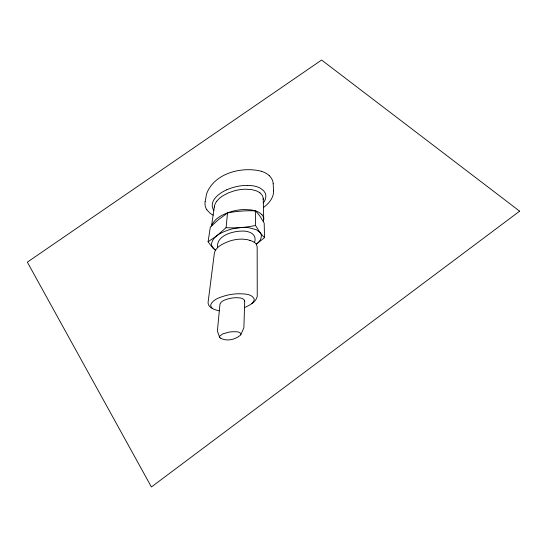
<?xml version="1.0" encoding="UTF-8"?>
<svg xmlns="http://www.w3.org/2000/svg" width="547" height="547" viewBox="0 0 547 547"><rect width="100%" height="100%" fill="white"/><g stroke="black" fill="none" stroke-linecap="round" stroke-linejoin="round"><path stroke-width="0.82" d="M263.237 198.903L263.223 199.395L263.237 198.821A12.827 9.497 -25.3 0 0 261.288 194.11L259.948 192.865M244.509 307.592C249.521 305.356 255.955 302.204 257.247 296.426L257.165 246.793L256.324 244.174C258.895 242.205 261.302 239.374 261.363 235.983A8.649 6.646 -26.4 0 0 260.933 233.897L260.167 232.646A83.944 63.09 -18.8 0 1 259.039 231.066L255.572 225.501L255.62 210.964L254.745 210.93M254.533 242.424C257.514 233.405 247.962 230.608 241.193 231.114A33.483 26.003 -28.8 0 0 232.475 232.386C225.323 234.164 216.311 238.8 217.59 247.682M208.099 241.747L216.756 235.846L226.068 227.675L227.525 213.036L218.855 219.313L210.322 227.067L208.099 241.747L210.069 244.441A77.742 58.208 -23.6 0 0 213.029 247.948M214.438 206.281L214.445 206.24A12.526 9.19 -27.2 0 1 216.715 201.269M211.532 225.884L214.445 206.24M205.187 201.371L206.554 193.953C214.109 173.167 241.877 166.144 261.664 171.341M211.614 225.802C214.916 217.474 224.304 213.679 232.318 211.306A45.018 34.57 -28.1 0 1 244.345 209.522L251.258 209.911L256.249 211.135A23.377 17.73 -26.8 0 1 259.51 212.694L261.897 214.643M255.62 210.964L256.174 211.559A80.306 60.779 -31.9 0 1 260.242 216.667L264.18 223.094L264.543 237.589L256.358 244.215L254.834 242.642L252.03 241.118L247.565 239.689L242.827 239.148A35.124 27.507 -29.3 0 0 237.289 239.395L235.374 239.668A35.234 27.596 -29.3 0 0 229.781 241.022C223.873 243.299 216.338 246.191 214.41 252.83L208.038 302.771C208.154 307.291 213.645 309.404 217.426 310.429A28.116 22.304 -30.9 0 0 218.896 310.71L219.333 310.778M216.708 201.262L218.814 198.944A21.805 16.116 -26.9 0 1 223.313 195.525L228.277 192.941L233.767 190.985A38.222 28.629 -26.9 0 1 245.22 189.2L251.634 189.611L256.276 190.848A21.668 16.075 -26 0 1 259.955 192.865M251.818 303.482L253.357 301.787L254.102 300.016A4.219 3.426 -29.9 0 0 254.047 298.635C251.34 293.698 244.413 293.992 239.518 293.746A54.201 44.943 -34.9 0 0 225.583 295.599C220.27 297.349 213.453 298.977 210.855 304.488A4.335 3.46 -33.2 0 0 210.725 305.541L211.224 307.154L212.544 308.481M263.551 207.463C268.727 203.552 273.76 197.898 273.609 191.012M226.793 189.802C219.326 192.906 207.99 201.323 213.822 210.465M226.068 227.675L226.978 227.723A103.848 72.669 -23.6 0 0 240.762 227.6L244.003 227.408A37.223 28.909 -28.6 0 1 248.653 227.668L256.386 229.713L260.167 232.646A59.705 45.223 -20.6 0 0 264.529 237.596M249.473 240.236L250.321 240.557M215.409 250.211L213.036 247.941M269.288 175.669L268.057 174.623A30.837 22.598 -25.5 0 0 261.651 171.355M206.814 209.802L210.151 213.296A29.743 21.641 -26.4 0 0 213.132 215.128M273.138 183.546L273.596 190.8M263.237 198.821L263.722 219.087A10.653 8.055 -25.8 0 1 263.333 221.603M206.862 209.774A19.719 14.372 -27.1 0 1 205.152 201.378M269.24 175.71A21.709 15.863 -24.9 0 1 273.213 183.532M240.899 334.579A3.002 2.489 -33.5 0 1 239.791 335.728A17.422 14.27 -33.4 0 1 226.827 339.933L225.74 339.81A17.299 14.174 -33.4 0 1 220.468 338.067M220.482 338.039A2.906 2.386 -35.1 0 1 219.518 337.143M227.531 212.933A117.817 95.089 -32.5 0 1 254.772 210.827M215.573 249.958A16.007 12.13 -28.5 0 1 213.364 248.297L211.983 246.348A9.046 6.858 -29.1 0 1 211.607 243.265C213.562 235.497 222.232 232.181 229.049 229.802A45.688 35.692 -29.1 0 1 234.095 228.482L240.769 227.566A99.082 69.544 -23.8 0 0 255.565 225.48M261.876 214.656A11.808 8.923 -25.9 0 1 263.75 219.08M226.786 189.782A40.594 30.352 -26.8 0 1 247.736 185.447M247.75 185.406A34.646 25.805 -26.5 0 1 256.393 186.568L256.851 186.732A23.699 17.545 -25.9 0 1 260.31 188.168L263.586 190.643L265.302 193.228A13.73 10.14 -25.1 0 1 263.312 202.937M244.714 301.021L243.887 327.475A1.956 1.614 -32.6 0 1 243.73 328.125L240.865 334.566C240.68 330.928 234.711 331.865 232.147 331.769A35.541 29.9 -37.2 0 0 228.919 332.152L222.567 333.964L219.525 336.378A1.21 0.991 -35.3 0 0 219.552 337.123L217.501 331.311A1.914 1.566 -34.9 0 1 217.419 330.689L219.962 304.194C221.118 300.782 225.371 299.777 228.441 298.771A30.536 25.018 -33.3 0 1 236.728 297.705C239.395 297.876 243.948 297.787 244.714 301.021M214.383 206.862L214.431 206.369L214.39 206.821M519.65 211.176L151.41 486.967L27.35 262.157L321.609 60.033L519.65 211.176"/></g></svg>
